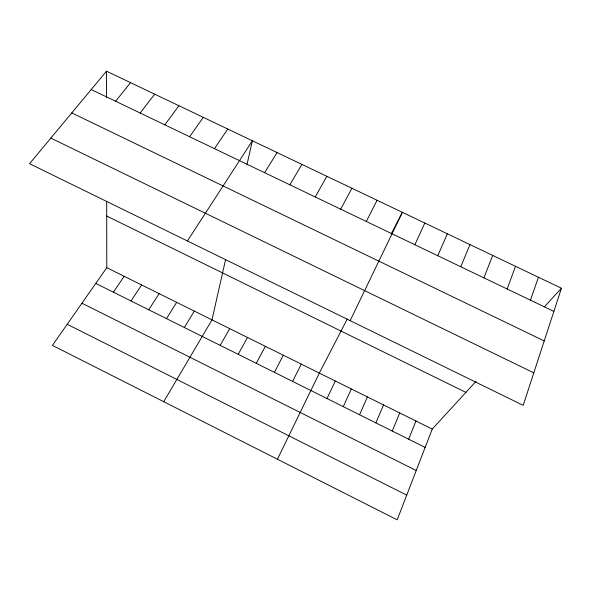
<?xml version="1.0" encoding="UTF-8"?>
<svg xmlns="http://www.w3.org/2000/svg" width="591" height="591" viewBox="0 0 591 591"><rect width="100%" height="100%" fill="white"/><g stroke="black" fill="none" stroke-linecap="round" stroke-linejoin="round"><path stroke-width="0.89" d="M225.614 259.419L211.984 319.857L163.729 401.703M246.942 164.8L252.364 140.769L187.413 240.973M561.45 288.223L523.183 405.352L29.55 163.692L106.483 71.171L561.45 288.223L544.311 306.906M530.459 300.176L538.438 277.245M507.137 288.992L515.522 266.312M476.058 381.306L432.235 429.073L397.189 519.829L52.436 345.395L106.786 267.686L106.683 201.405M483.918 277.859L492.702 255.43M408.669 439.209L415.953 420.999M392.247 431.031L399.73 412.954M460.803 266.77L469.978 244.585M375.869 422.875L383.552 404.931M437.776 255.733L447.35 233.792M359.542 414.749L367.425 396.938M343.26 406.638L351.342 388.959M414.852 244.74L424.818 223.043M327.03 398.563L335.311 381.01M350.153 320.647L402.375 212.339L391.198 233.977M277.43 459.237L319.325 373.084L347.279 318.977M292.597 381.409L301.284 364.137M366.302 221.455L377.08 200.268M274.394 372.352L283.303 355.221M256.258 363.317L265.381 346.333M340.697 209.177L351.904 188.256M238.188 354.319L247.526 337.476M315.21 196.958L326.845 176.303M220.17 345.351L229.722 328.648M289.849 184.798L301.898 164.401M184.333 327.503L194.306 311.088M264.605 172.69L277.076 152.559M166.499 318.63L176.679 302.348M148.733 309.78L159.119 293.638M131.025 300.959L141.618 284.958M214.474 148.651L227.771 129.037M113.376 292.176L124.169 276.307M189.593 136.72L203.289 117.358M164.823 124.841L178.918 105.73M140.17 113.021L154.665 94.154M115.637 101.253L130.522 82.637M91.213 89.544L553.878 311.405M71.777 112.918L544.222 340.955M50.833 138.102L533.799 372.862M106.705 216.033L465.9 392.38M106.786 267.686L432.235 429.073M95.779 283.414L425.151 447.417M81.935 303.213L416.227 470.517M67.211 324.274L406.726 495.125M106.483 71.171L106.528 97.404"/></g></svg>
